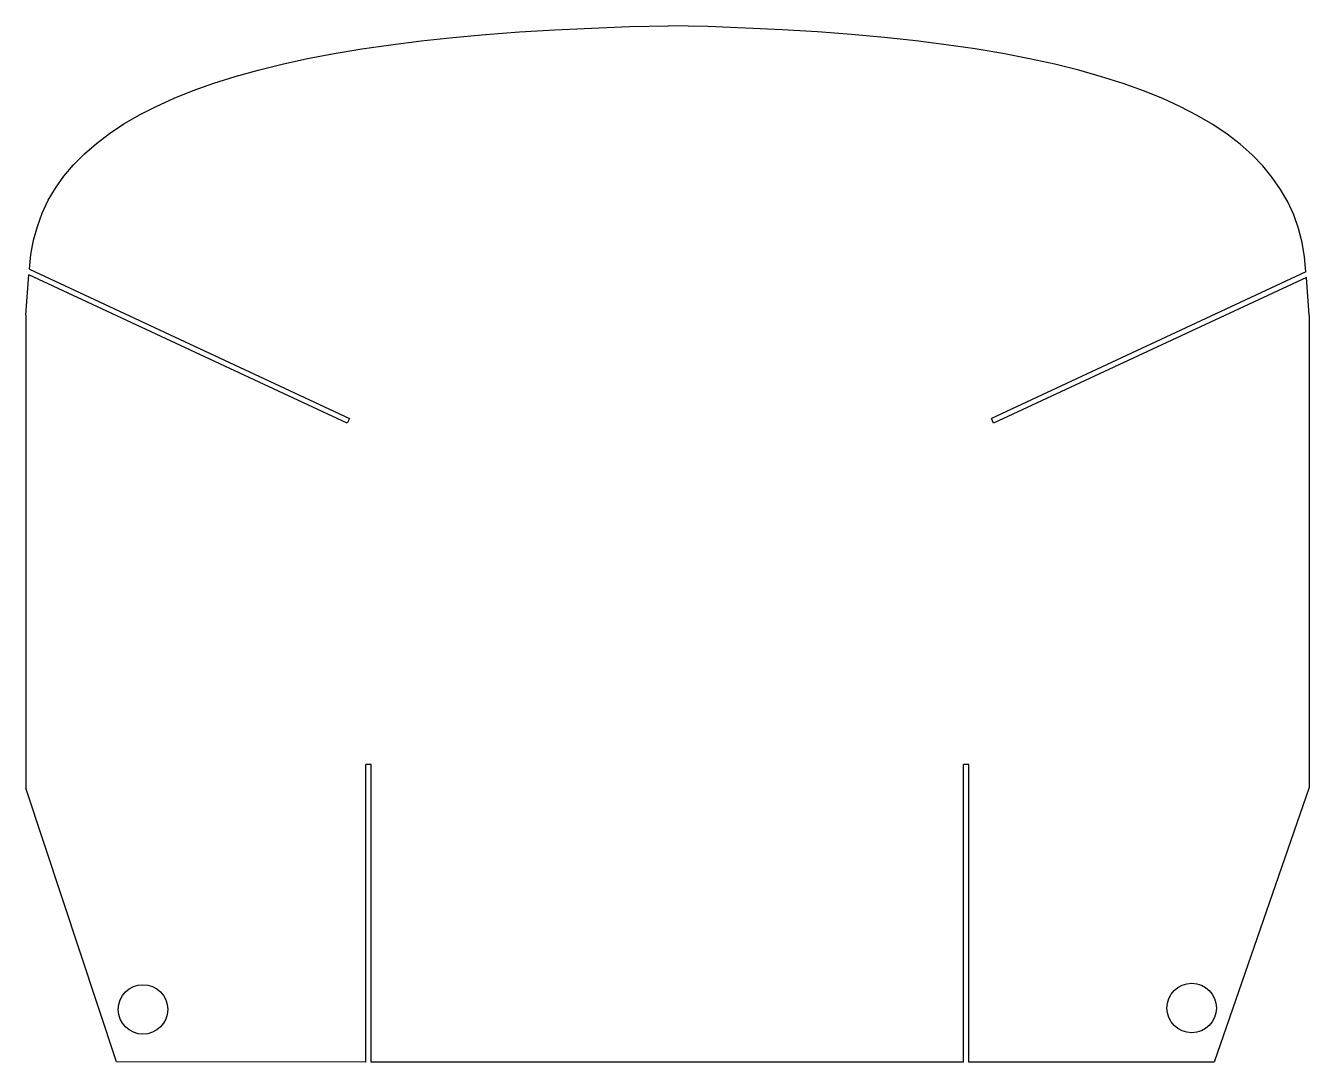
# Model space of a CAD drawing. Header units: millimetres. Extents: x -242 to -1, y -147 to 48.
import ezdxf

# ---------------------------------------------------------------- set-up
doc = ezdxf.new("R2010")
doc.units = ezdxf.units.MM
doc.layers.get('0').update_dxf_attribs({"linetype": 'CONTINUOUS'})

msp = doc.modelspace()

# ---------------------------------------------------------------- linework, layer by layer
for p, q in [((-242.25, -6.2, 29), (-241.67, 1.33, 29)), ((-181.82, -26.58, 29), (-241.67, 1.33, 29)), ((-241.55, 2.38, 29), (-181.4, -25.67, 29)), ((-1.56, 1.88, 29), (-60.7, -25.67, 29)), ((-1.46, 0.85, 29), (-60.28, -26.58, 29)), ((-0.92, -6.28, 29), (-1.46, 0.85, 29)), ((-242.25, -6.2, 29), (-242.28, -95.15, 29)), ((-0.92, -6.28, 29), (-0.94, -95.04, 29)), ((-181.4, -25.67, 29), (-181.82, -26.58, 29)), ((-60.28, -26.58, 29), (-60.7, -25.67, 29)), ((-177.34, -90.72, 29), (-178.34, -90.72, 29)), ((-178.34, -146.66, 29), (-178.34, -90.72, 29)), ((-177.34, -146.66, 29), (-177.34, -90.72, 29)), ((-65.94, -146.7, 29), (-65.94, -90.72, 29)), ((-64.94, -90.72, 29), (-65.94, -90.72, 29)), ((-64.94, -146.7, 29), (-64.94, -90.72, 29)), ((-225.22, -146.64, 29), (-242.28, -95.15, 29)), ((-0.94, -95.04, 29), (-18.81, -146.71, 29)), ((-178.34, -146.66, 29), (-225.22, -146.64, 29)), ((-65.94, -146.7, 29), (-177.34, -146.66, 29)), ((-18.81, -146.71, 29), (-64.94, -146.7, 29))]:
    msp.add_line(p, q)
for centre in [(-220.22, -136.77, 29), (-23.03, -136.5, 29)]:
    msp.add_circle(centre, 4.65)
for points in [[(-241.55, 2.38, 29), (-239.81, 32.47, 29), (-201.24, 46.61, 29), (-121.4, 48.16, 29)], [(-1.56, 1.88, 29), (-3, 32.47, 29), (-41.57, 46.61, 29), (-121.4, 48.16, 29)]]:
    msp.add_open_spline(points, degree=3)

doc.saveas('drawing.dxf')
